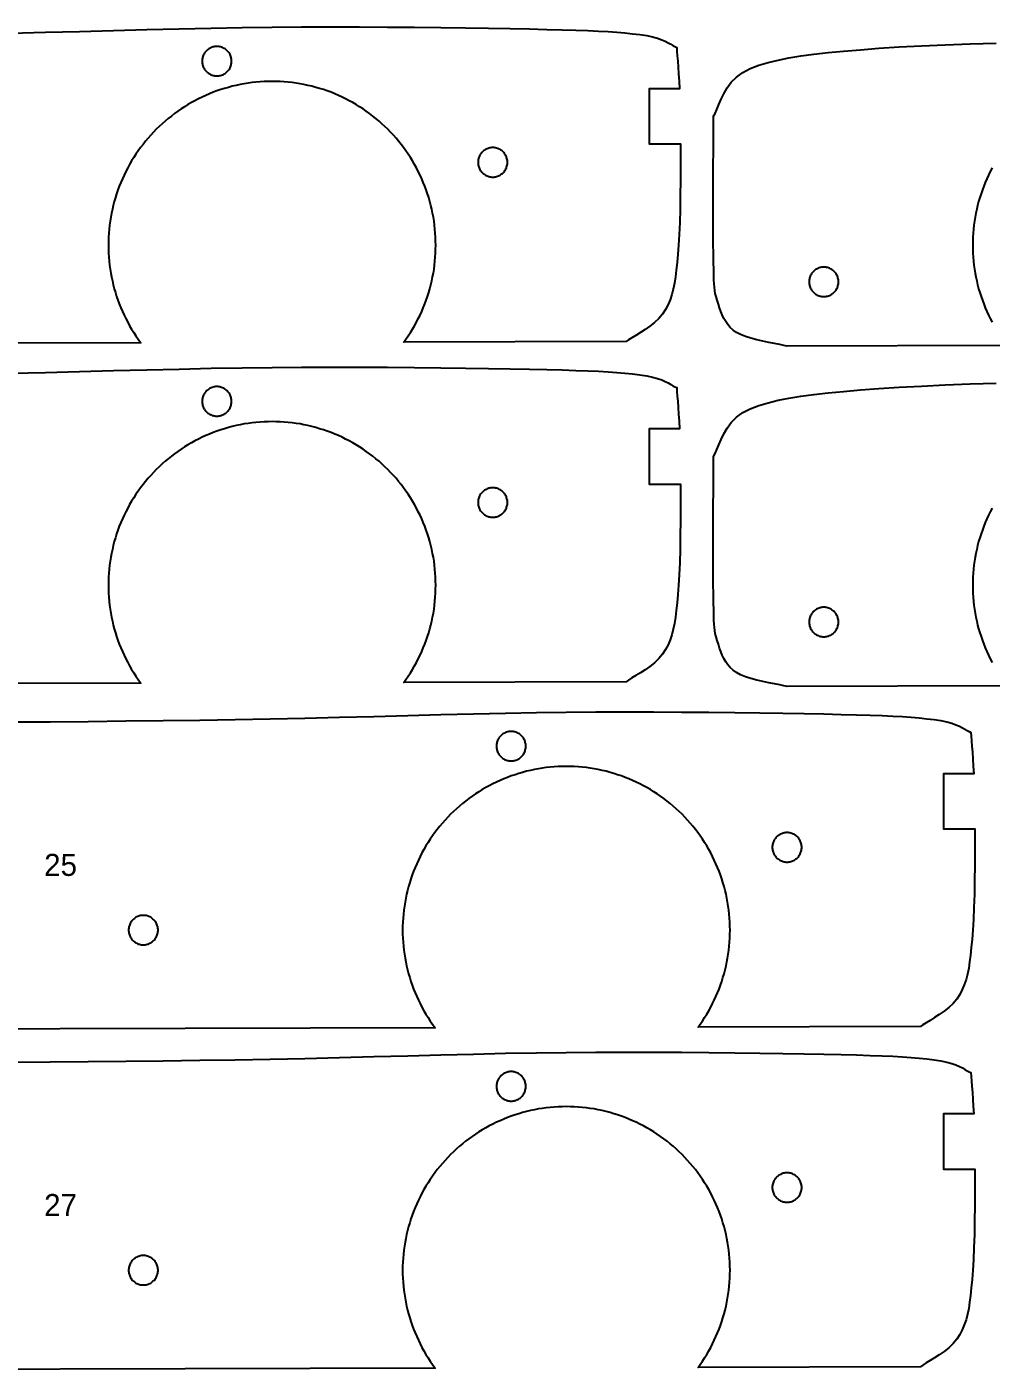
# Model space of a CAD drawing. Header units: metres. Extents: x 5 to 586, y 16 to 394.
# Drawn here: x 307.4 to 412.2, y 247.9 to 394 of the extents above; entities that cross this region are included whole.
import ezdxf
from ezdxf.enums import TextEntityAlignment as Align

# ---------------------------------------------------------------- set-up
doc = ezdxf.new("R2010")
doc.units = ezdxf.units.M
doc.layers.add('CORTAR', color=1, linetype='Continuous')
doc.layers.add('GRABAR', color=5, linetype='Continuous')

msp = doc.modelspace()

# ---------------------------------------------------------------- linework, layer by layer
at = {"layer": 'CORTAR'}
for points in [[(305.61, 393.32), (309.38, 393.41), (313.1, 393.51), (316.78, 393.61), (320.4, 393.7), (323.94, 393.79), (327.41, 393.87), (330.77, 393.93), (334.03, 393.97), (337.23, 393.99), (340.4, 394), (343.52, 394), (346.57, 393.98), (349.53, 393.96), (352.37, 393.93), (355.06, 393.89), (357.58, 393.85), (359.91, 393.81), (362.03, 393.77), (363.91, 393.73), (365.58, 393.69), (367.06, 393.64), (368.37, 393.6), (369.53, 393.54), (370.57, 393.49), (371.52, 393.42), (372.4, 393.35), (373.23, 393.26), (374.03, 393.17), (374.77, 393.06), (375.41, 392.92), (375.94, 392.76), (376.4, 392.6), (376.78, 392.43), (377.1, 392.27), (377.38, 392.11), (377.61, 391.97), (377.83, 391.86), (378.03, 391.77), (378.06, 391.35), (378.09, 390.85), (378.14, 390.28), (378.19, 389.62), (378.24, 388.89), (378.29, 388.1), (378.34, 387.27), (375.03, 387.27), (375.03, 381.27), (378.45, 381.27), (378.45, 380.33), (378.45, 378.8), (378.44, 377.24), (378.42, 375.68), (378.4, 374.16), (378.36, 372.73), (378.3, 371.42), (378.23, 370.27), (378.15, 369.27), (378.07, 368.37), (377.99, 367.54), (377.89, 366.8), (377.79, 366.11), (377.66, 365.48), (377.5, 364.89), (377.31, 364.33), (377.09, 363.8), (376.83, 363.27), (376.5, 362.76), (376.09, 362.29), (375.62, 361.85), (375.11, 361.45), (374.59, 361.08), (374.08, 360.75), (373.59, 360.45), (373.16, 360.19), (372.8, 359.96), (372.53, 359.77), (348.35, 359.7), (348.58, 360.02), (348.83, 360.38), (349.07, 360.75), (349.3, 361.12), (349.52, 361.5), (349.73, 361.88), (349.93, 362.27), (350.12, 362.66), (350.3, 363.06), (350.47, 363.46), (350.64, 363.86), (350.79, 364.27), (350.93, 364.69), (351.06, 365.1), (351.18, 365.52), (351.3, 365.94), (351.4, 366.37), (351.49, 366.8), (351.57, 367.23), (351.64, 367.66), (351.7, 368.09), (351.74, 368.52), (351.78, 368.96), (351.81, 369.4), (351.82, 369.83), (351.83, 370.27), (351.82, 370.71), (351.81, 371.14), (351.78, 371.58), (351.74, 372.01), (351.7, 372.45), (351.64, 372.88), (351.57, 373.31), (351.49, 373.74), (351.4, 374.17), (351.3, 374.59), (351.18, 375.02), (351.06, 375.44), (350.93, 375.85), (350.79, 376.27), (350.64, 376.68), (350.47, 377.08), (350.3, 377.48), (350.12, 377.88), (349.93, 378.27), (349.73, 378.66), (349.52, 379.04), (349.3, 379.42), (349.07, 379.79), (348.83, 380.16), (348.58, 380.52), (348.33, 380.87), (348.06, 381.22), (347.79, 381.56), (347.51, 381.9), (347.22, 382.22), (346.92, 382.54), (346.62, 382.86), (346.3, 383.16), (345.98, 383.46), (345.66, 383.75), (345.32, 384.03), (344.98, 384.3), (344.63, 384.57), (344.28, 384.82), (343.92, 385.07), (343.55, 385.31), (343.18, 385.54), (342.8, 385.76), (342.42, 385.97), (342.03, 386.17), (341.64, 386.36), (341.24, 386.54), (340.84, 386.71), (340.44, 386.88), (340.03, 387.03), (339.61, 387.17), (339.2, 387.3), (338.78, 387.42), (338.35, 387.54), (337.93, 387.64), (337.5, 387.73), (337.07, 387.81), (336.64, 387.88), (336.21, 387.94), (335.77, 387.98), (335.34, 388.02), (334.9, 388.05), (334.47, 388.06), (334.03, 388.07), (333.59, 388.06), (333.16, 388.05), (332.72, 388.02), (332.28, 387.98), (331.85, 387.94), (331.42, 387.88), (330.99, 387.81), (330.56, 387.73), (330.13, 387.64), (329.7, 387.54), (329.28, 387.42), (328.86, 387.3), (328.45, 387.17), (328.03, 387.03), (327.62, 386.88), (327.22, 386.71), (326.82, 386.54), (326.42, 386.36), (326.03, 386.17), (325.64, 385.97), (325.26, 385.76), (324.88, 385.54), (324.51, 385.31), (324.14, 385.07), (323.78, 384.82), (323.43, 384.57), (323.08, 384.3), (322.74, 384.03), (322.4, 383.75), (322.08, 383.46), (321.76, 383.16), (321.44, 382.86), (321.14, 382.54), (320.84, 382.22), (320.55, 381.9), (320.27, 381.56), (320, 381.22), (319.73, 380.87), (319.48, 380.52), (319.23, 380.16), (318.99, 379.79), (318.76, 379.42), (318.54, 379.04), (318.33, 378.66), (318.13, 378.27), (317.94, 377.88), (317.76, 377.48), (317.58, 377.08), (317.42, 376.68), (317.27, 376.27), (317.13, 375.85), (317, 375.44), (316.87, 375.02), (316.76, 374.59), (316.66, 374.17), (316.57, 373.74), (316.49, 373.31), (316.42, 372.88), (316.36, 372.45), (316.32, 372.01), (316.28, 371.58), (316.25, 371.14), (316.23, 370.71), (316.23, 370.27), (316.23, 369.83), (316.25, 369.4), (316.28, 368.96), (316.32, 368.52), (316.36, 368.09), (316.42, 367.66), (316.49, 367.23), (316.57, 366.8), (316.66, 366.37), (316.76, 365.94), (316.87, 365.52), (317, 365.1), (317.13, 364.69), (317.27, 364.27), (317.42, 363.86), (317.58, 363.46), (317.76, 363.06), (317.94, 362.66), (318.13, 362.27), (318.33, 361.88), (318.54, 361.5), (318.76, 361.12), (318.99, 360.75), (319.23, 360.38), (319.48, 360.02), (319.73, 359.67), (319.76, 359.63), (238.13, 359.41)], [(413.99, 359.33), (390.03, 359.27), (389.69, 359.35), (389.23, 359.44), (388.68, 359.55), (388.06, 359.67), (387.41, 359.8), (386.75, 359.95), (386.1, 360.13), (385.5, 360.32), (384.97, 360.53), (384.53, 360.77), (384.17, 361.03), (383.86, 361.32), (383.6, 361.63), (383.36, 361.95), (383.16, 362.3), (382.98, 362.67), (382.83, 363.05), (382.69, 363.44), (382.56, 363.85), (382.43, 364.27), (382.32, 364.66), (382.23, 365.01), (382.17, 365.34), (382.13, 365.68), (382.1, 366.05), (382.08, 366.48), (382.07, 366.99), (382.06, 367.61), (382.05, 368.36), (382.03, 369.27), (382.01, 370.43), (382, 371.87), (382, 373.51), (382, 375.27), (382, 377.08), (382.01, 378.87), (382.02, 380.56), (382.02, 382.07), (382.03, 383.33), (382.03, 384.27), (382.22, 384.59), (382.41, 385.02), (382.62, 385.54), (382.86, 386.12), (383.15, 386.73), (383.52, 387.36), (383.52, 387.36), (383.97, 387.97), (384.53, 388.54), (385.21, 389.05), (386.03, 389.47), (386.96, 389.82), (387.97, 390.12), (389.05, 390.39), (390.24, 390.63), (391.53, 390.84), (392.94, 391.03), (394.49, 391.2), (396.17, 391.36), (398.02, 391.52), (400.03, 391.67), (402.24, 391.82), (404.64, 391.94), (407.21, 392.06), (409.93, 392.16), (412.78, 392.24)], [(412.33, 378.66), (412.13, 378.27), (411.94, 377.88), (411.76, 377.48), (411.58, 377.08), (411.42, 376.68), (411.27, 376.27), (411.13, 375.85), (411, 375.44), (410.87, 375.02), (410.76, 374.59), (410.66, 374.17), (410.57, 373.74), (410.49, 373.31), (410.42, 372.88), (410.36, 372.45), (410.32, 372.01), (410.28, 371.58), (410.25, 371.14), (410.23, 370.71), (410.23, 370.27), (410.23, 369.83), (410.25, 369.4), (410.28, 368.96), (410.32, 368.52), (410.36, 368.09), (410.42, 367.66), (410.49, 367.23), (410.57, 366.8), (410.66, 366.37), (410.76, 365.94), (410.87, 365.52), (411, 365.1), (411.13, 364.69), (411.27, 364.27), (411.42, 363.86), (411.58, 363.46), (411.76, 363.06), (411.94, 362.66), (412.13, 362.27), (412.33, 361.88)], [(305.61, 356.32), (309.38, 356.41), (313.1, 356.51), (316.78, 356.61), (320.4, 356.7), (323.94, 356.79), (327.41, 356.87), (330.77, 356.93), (334.03, 356.97), (337.23, 356.99), (340.4, 357), (343.52, 357), (346.57, 356.98), (349.53, 356.96), (352.37, 356.93), (355.06, 356.89), (357.58, 356.85), (359.91, 356.81), (362.03, 356.77), (363.91, 356.73), (365.58, 356.69), (367.06, 356.64), (368.37, 356.6), (369.53, 356.54), (370.57, 356.49), (371.52, 356.42), (372.4, 356.35), (373.23, 356.26), (374.03, 356.17), (374.77, 356.06), (375.41, 355.92), (375.94, 355.76), (376.4, 355.6), (376.78, 355.43), (377.1, 355.27), (377.38, 355.11), (377.61, 354.97), (377.83, 354.86), (378.03, 354.77), (378.06, 354.35), (378.09, 353.85), (378.14, 353.28), (378.19, 352.62), (378.24, 351.89), (378.29, 351.1), (378.34, 350.27), (375.03, 350.27), (375.03, 344.27), (378.45, 344.27), (378.45, 343.33), (378.45, 341.8), (378.44, 340.24), (378.42, 338.68), (378.4, 337.16), (378.36, 335.73), (378.3, 334.42), (378.23, 333.27), (378.15, 332.27), (378.07, 331.37), (377.99, 330.54), (377.89, 329.8), (377.79, 329.11), (377.66, 328.48), (377.5, 327.89), (377.31, 327.33), (377.09, 326.8), (376.83, 326.27), (376.5, 325.76), (376.09, 325.29), (375.62, 324.85), (375.11, 324.45), (374.59, 324.08), (374.08, 323.75), (373.59, 323.45), (373.16, 323.19), (372.8, 322.96), (372.53, 322.77), (348.35, 322.7), (348.58, 323.02), (348.83, 323.38), (349.07, 323.75), (349.3, 324.12), (349.52, 324.5), (349.73, 324.88), (349.93, 325.27), (350.12, 325.66), (350.3, 326.06), (350.47, 326.46), (350.64, 326.86), (350.79, 327.27), (350.93, 327.69), (351.06, 328.1), (351.18, 328.52), (351.3, 328.94), (351.4, 329.37), (351.49, 329.8), (351.57, 330.23), (351.64, 330.66), (351.7, 331.09), (351.74, 331.52), (351.78, 331.96), (351.81, 332.4), (351.82, 332.83), (351.83, 333.27), (351.82, 333.71), (351.81, 334.14), (351.78, 334.58), (351.74, 335.01), (351.7, 335.45), (351.64, 335.88), (351.57, 336.31), (351.49, 336.74), (351.4, 337.17), (351.3, 337.59), (351.18, 338.02), (351.06, 338.44), (350.93, 338.85), (350.79, 339.27), (350.64, 339.68), (350.47, 340.08), (350.3, 340.48), (350.12, 340.88), (349.93, 341.27), (349.73, 341.66), (349.52, 342.04), (349.3, 342.42), (349.07, 342.79), (348.83, 343.16), (348.58, 343.52), (348.33, 343.87), (348.06, 344.22), (347.79, 344.56), (347.51, 344.9), (347.22, 345.22), (346.92, 345.54), (346.62, 345.86), (346.3, 346.16), (345.98, 346.46), (345.66, 346.75), (345.32, 347.03), (344.98, 347.3), (344.63, 347.57), (344.28, 347.82), (343.92, 348.07), (343.55, 348.31), (343.18, 348.54), (342.8, 348.76), (342.42, 348.97), (342.03, 349.17), (341.64, 349.36), (341.24, 349.54), (340.84, 349.71), (340.44, 349.88), (340.03, 350.03), (339.61, 350.17), (339.2, 350.3), (338.78, 350.42), (338.35, 350.54), (337.93, 350.64), (337.5, 350.73), (337.07, 350.81), (336.64, 350.88), (336.21, 350.94), (335.77, 350.98), (335.34, 351.02), (334.9, 351.05), (334.47, 351.06), (334.03, 351.07), (333.59, 351.06), (333.16, 351.05), (332.72, 351.02), (332.28, 350.98), (331.85, 350.94), (331.42, 350.88), (330.99, 350.81), (330.56, 350.73), (330.13, 350.64), (329.7, 350.54), (329.28, 350.42), (328.86, 350.3), (328.45, 350.17), (328.03, 350.03), (327.62, 349.88), (327.22, 349.71), (326.82, 349.54), (326.42, 349.36), (326.03, 349.17), (325.64, 348.97), (325.26, 348.76), (324.88, 348.54), (324.51, 348.31), (324.14, 348.07), (323.78, 347.82), (323.43, 347.57), (323.08, 347.3), (322.74, 347.03), (322.4, 346.75), (322.08, 346.46), (321.76, 346.16), (321.44, 345.86), (321.14, 345.54), (320.84, 345.22), (320.55, 344.9), (320.27, 344.56), (320, 344.22), (319.73, 343.87), (319.48, 343.52), (319.23, 343.16), (318.99, 342.79), (318.76, 342.42), (318.54, 342.04), (318.33, 341.66), (318.13, 341.27), (317.94, 340.88), (317.76, 340.48), (317.58, 340.08), (317.42, 339.68), (317.27, 339.27), (317.13, 338.85), (317, 338.44), (316.87, 338.02), (316.76, 337.59), (316.66, 337.17), (316.57, 336.74), (316.49, 336.31), (316.42, 335.88), (316.36, 335.45), (316.32, 335.01), (316.28, 334.58), (316.25, 334.14), (316.23, 333.71), (316.23, 333.27), (316.23, 332.83), (316.25, 332.4), (316.28, 331.96), (316.32, 331.52), (316.36, 331.09), (316.42, 330.66), (316.49, 330.23), (316.57, 329.8), (316.66, 329.37), (316.76, 328.94), (316.87, 328.52), (317, 328.1), (317.13, 327.69), (317.27, 327.27), (317.42, 326.86), (317.58, 326.46), (317.76, 326.06), (317.94, 325.66), (318.13, 325.27), (318.33, 324.88), (318.54, 324.5), (318.76, 324.12), (318.99, 323.75), (319.23, 323.38), (319.48, 323.02), (319.73, 322.67), (319.76, 322.63), (238.13, 322.41)], [(413.99, 322.33), (390.03, 322.27), (389.69, 322.35), (389.23, 322.44), (388.68, 322.55), (388.06, 322.67), (387.41, 322.8), (386.75, 322.95), (386.1, 323.13), (385.5, 323.32), (384.97, 323.53), (384.53, 323.77), (384.17, 324.03), (383.86, 324.32), (383.6, 324.63), (383.36, 324.95), (383.16, 325.3), (382.98, 325.67), (382.83, 326.05), (382.69, 326.44), (382.56, 326.85), (382.43, 327.27), (382.32, 327.66), (382.23, 328.01), (382.17, 328.34), (382.13, 328.68), (382.1, 329.05), (382.08, 329.48), (382.07, 329.99), (382.06, 330.61), (382.05, 331.36), (382.03, 332.27), (382.01, 333.43), (382, 334.87), (382, 336.51), (382, 338.27), (382, 340.08), (382.01, 341.87), (382.02, 343.56), (382.02, 345.07), (382.03, 346.33), (382.03, 347.27), (382.22, 347.59), (382.41, 348.02), (382.62, 348.54), (382.86, 349.12), (383.15, 349.73), (383.52, 350.36), (383.52, 350.36), (383.97, 350.97), (384.53, 351.54), (385.21, 352.05), (386.03, 352.47), (386.96, 352.82), (387.97, 353.12), (389.05, 353.39), (390.24, 353.63), (391.53, 353.84), (392.94, 354.03), (394.49, 354.2), (396.17, 354.36), (398.02, 354.52), (400.03, 354.67), (402.24, 354.82), (404.64, 354.94), (407.21, 355.06), (409.93, 355.16), (412.78, 355.24)], [(412.33, 341.66), (412.13, 341.27), (411.94, 340.88), (411.76, 340.48), (411.58, 340.08), (411.42, 339.68), (411.27, 339.27), (411.13, 338.85), (411, 338.44), (410.87, 338.02), (410.76, 337.59), (410.66, 337.17), (410.57, 336.74), (410.49, 336.31), (410.42, 335.88), (410.36, 335.45), (410.32, 335.01), (410.28, 334.58), (410.25, 334.14), (410.23, 333.71), (410.23, 333.27), (410.23, 332.83), (410.25, 332.4), (410.28, 331.96), (410.32, 331.52), (410.36, 331.09), (410.42, 330.66), (410.49, 330.23), (410.57, 329.8), (410.66, 329.37), (410.76, 328.94), (410.87, 328.52), (411, 328.1), (411.13, 327.69), (411.27, 327.27), (411.42, 326.86), (411.58, 326.46), (411.76, 326.06), (411.94, 325.66), (412.13, 325.27), (412.33, 324.88)], [(305.79, 318.4), (309.9, 318.43), (314.03, 318.47), (318.13, 318.51), (322.19, 318.56), (326.16, 318.61), (330.03, 318.67), (333.83, 318.74), (337.61, 318.82), (341.38, 318.91), (345.1, 319.01), (348.78, 319.11), (352.4, 319.2), (355.94, 319.29), (359.41, 319.37), (362.77, 319.43), (366.03, 319.47), (369.23, 319.49), (372.4, 319.5), (375.52, 319.5), (378.57, 319.48), (381.53, 319.46), (384.37, 319.43), (387.06, 319.39), (389.58, 319.35), (391.91, 319.31), (394.03, 319.27), (395.91, 319.23), (397.58, 319.19), (399.06, 319.14), (400.37, 319.1), (401.53, 319.04), (402.57, 318.99), (403.52, 318.92), (404.4, 318.85), (405.23, 318.76), (406.03, 318.67), (406.77, 318.56), (407.41, 318.42), (407.94, 318.26), (408.4, 318.1), (408.78, 317.93), (409.1, 317.77), (409.38, 317.61), (409.61, 317.47), (409.83, 317.36), (410.03, 317.27), (410.06, 316.85), (410.09, 316.35), (410.14, 315.78), (410.19, 315.12), (410.24, 314.39), (410.29, 313.6), (410.34, 312.77), (407.03, 312.77), (407.03, 306.77), (410.45, 306.77), (410.45, 305.83), (410.45, 304.3), (410.44, 302.74), (410.42, 301.18), (410.4, 299.66), (410.36, 298.23), (410.3, 296.92), (410.23, 295.77), (410.15, 294.77), (410.07, 293.87), (409.99, 293.04), (409.89, 292.3), (409.79, 291.61), (409.66, 290.98), (409.5, 290.39), (409.31, 289.83), (409.09, 289.3), (408.83, 288.77), (408.5, 288.26), (408.09, 287.79), (407.62, 287.35), (407.11, 286.95), (406.59, 286.58), (406.08, 286.25), (405.59, 285.95), (405.16, 285.69), (404.8, 285.46), (404.53, 285.27), (380.35, 285.2), (380.58, 285.52), (380.83, 285.88), (381.07, 286.25), (381.3, 286.62), (381.52, 287), (381.73, 287.38), (381.93, 287.77), (382.12, 288.16), (382.3, 288.56), (382.47, 288.96), (382.64, 289.36), (382.79, 289.77), (382.93, 290.19), (383.06, 290.6), (383.18, 291.02), (383.3, 291.44), (383.4, 291.87), (383.49, 292.3), (383.57, 292.73), (383.64, 293.16), (383.7, 293.59), (383.74, 294.02), (383.78, 294.46), (383.81, 294.9), (383.82, 295.33), (383.83, 295.77), (383.82, 296.21), (383.81, 296.64), (383.78, 297.08), (383.74, 297.51), (383.7, 297.95), (383.64, 298.38), (383.57, 298.81), (383.49, 299.24), (383.4, 299.67), (383.3, 300.09), (383.18, 300.52), (383.06, 300.94), (382.93, 301.35), (382.79, 301.77), (382.64, 302.18), (382.47, 302.58), (382.3, 302.98), (382.12, 303.38), (381.93, 303.77), (381.73, 304.16), (381.52, 304.54), (381.3, 304.92), (381.07, 305.29), (380.83, 305.66), (380.58, 306.02), (380.33, 306.37), (380.06, 306.72), (379.79, 307.06), (379.51, 307.4), (379.22, 307.72), (378.92, 308.04), (378.62, 308.36), (378.3, 308.66), (377.98, 308.96), (377.66, 309.25), (377.32, 309.53), (376.98, 309.8), (376.63, 310.07), (376.28, 310.32), (375.92, 310.57), (375.55, 310.81), (375.18, 311.04), (374.8, 311.26), (374.42, 311.47), (374.03, 311.67), (373.64, 311.86), (373.24, 312.04), (372.84, 312.21), (372.44, 312.38), (372.03, 312.53), (371.61, 312.67), (371.2, 312.8), (370.78, 312.92), (370.35, 313.04), (369.93, 313.14), (369.5, 313.23), (369.07, 313.31), (368.64, 313.38), (368.21, 313.44), (367.77, 313.48), (367.34, 313.52), (366.9, 313.55), (366.47, 313.56), (366.03, 313.57), (365.59, 313.56), (365.16, 313.55), (364.72, 313.52), (364.28, 313.48), (363.85, 313.44), (363.42, 313.38), (362.99, 313.31), (362.56, 313.23), (362.13, 313.14), (361.7, 313.04), (361.28, 312.92), (360.86, 312.8), (360.45, 312.67), (360.03, 312.53), (359.62, 312.38), (359.22, 312.21), (358.82, 312.04), (358.42, 311.86), (358.03, 311.67), (357.64, 311.47), (357.26, 311.26), (356.88, 311.04), (356.51, 310.81), (356.14, 310.57), (355.78, 310.32), (355.43, 310.07), (355.08, 309.8), (354.74, 309.53), (354.4, 309.25), (354.08, 308.96), (353.76, 308.66), (353.44, 308.36), (353.14, 308.04), (352.84, 307.72), (352.55, 307.4), (352.27, 307.06), (352, 306.72), (351.73, 306.37), (351.48, 306.02), (351.23, 305.66), (350.99, 305.29), (350.76, 304.92), (350.54, 304.54), (350.33, 304.16), (350.13, 303.77), (349.94, 303.38), (349.76, 302.98), (349.58, 302.58), (349.42, 302.18), (349.27, 301.77), (349.13, 301.35), (349, 300.94), (348.87, 300.52), (348.76, 300.09), (348.66, 299.67), (348.57, 299.24), (348.49, 298.81), (348.42, 298.38), (348.36, 297.95), (348.32, 297.51), (348.28, 297.08), (348.25, 296.64), (348.23, 296.21), (348.23, 295.77), (348.23, 295.33), (348.25, 294.9), (348.28, 294.46), (348.32, 294.02), (348.36, 293.59), (348.42, 293.16), (348.49, 292.73), (348.57, 292.3), (348.66, 291.87), (348.76, 291.44), (348.87, 291.02), (349, 290.6), (349.13, 290.19), (349.27, 289.77), (349.42, 289.36), (349.58, 288.96), (349.76, 288.56), (349.94, 288.16), (350.13, 287.77), (350.33, 287.38), (350.54, 287), (350.76, 286.62), (350.99, 286.25), (351.23, 285.88), (351.48, 285.52), (351.73, 285.17), (351.76, 285.13), (270.13, 284.91)], [(305.79, 281.4), (309.9, 281.43), (314.03, 281.47), (318.13, 281.51), (322.19, 281.56), (326.16, 281.61), (330.03, 281.67), (333.83, 281.74), (337.61, 281.82), (341.38, 281.91), (345.1, 282.01), (348.78, 282.11), (352.4, 282.2), (355.94, 282.29), (359.41, 282.37), (362.77, 282.43), (366.03, 282.47), (369.23, 282.49), (372.4, 282.5), (375.52, 282.5), (378.57, 282.48), (381.53, 282.46), (384.37, 282.43), (387.06, 282.39), (389.58, 282.35), (391.91, 282.31), (394.03, 282.27), (395.91, 282.23), (397.58, 282.19), (399.06, 282.14), (400.37, 282.1), (401.53, 282.04), (402.57, 281.99), (403.52, 281.92), (404.4, 281.85), (405.23, 281.76), (406.03, 281.67), (406.77, 281.56), (407.41, 281.42), (407.94, 281.26), (408.4, 281.1), (408.78, 280.93), (409.1, 280.77), (409.38, 280.61), (409.61, 280.47), (409.83, 280.36), (410.03, 280.27), (410.06, 279.85), (410.09, 279.35), (410.14, 278.78), (410.19, 278.12), (410.24, 277.39), (410.29, 276.6), (410.34, 275.77), (407.03, 275.77), (407.03, 269.77), (410.45, 269.77), (410.45, 268.83), (410.45, 267.3), (410.44, 265.74), (410.42, 264.18), (410.4, 262.66), (410.36, 261.23), (410.3, 259.92), (410.23, 258.77), (410.15, 257.77), (410.07, 256.87), (409.99, 256.04), (409.89, 255.3), (409.79, 254.61), (409.66, 253.98), (409.5, 253.39), (409.31, 252.83), (409.09, 252.3), (408.83, 251.77), (408.5, 251.26), (408.09, 250.79), (407.62, 250.35), (407.11, 249.95), (406.59, 249.58), (406.08, 249.25), (405.59, 248.95), (405.16, 248.69), (404.8, 248.46), (404.53, 248.27), (380.35, 248.2), (380.58, 248.52), (380.83, 248.88), (381.07, 249.25), (381.3, 249.62), (381.52, 250), (381.73, 250.38), (381.93, 250.77), (382.12, 251.16), (382.3, 251.56), (382.47, 251.96), (382.64, 252.36), (382.79, 252.77), (382.93, 253.19), (383.06, 253.6), (383.18, 254.02), (383.3, 254.44), (383.4, 254.87), (383.49, 255.3), (383.57, 255.73), (383.64, 256.16), (383.7, 256.59), (383.74, 257.02), (383.78, 257.46), (383.81, 257.9), (383.82, 258.33), (383.83, 258.77), (383.82, 259.21), (383.81, 259.64), (383.78, 260.08), (383.74, 260.51), (383.7, 260.95), (383.64, 261.38), (383.57, 261.81), (383.49, 262.24), (383.4, 262.67), (383.3, 263.09), (383.18, 263.52), (383.06, 263.94), (382.93, 264.35), (382.79, 264.77), (382.64, 265.18), (382.47, 265.58), (382.3, 265.98), (382.12, 266.38), (381.93, 266.77), (381.73, 267.16), (381.52, 267.54), (381.3, 267.92), (381.07, 268.29), (380.83, 268.66), (380.58, 269.02), (380.33, 269.37), (380.06, 269.72), (379.79, 270.06), (379.51, 270.4), (379.22, 270.72), (378.92, 271.04), (378.62, 271.36), (378.3, 271.66), (377.98, 271.96), (377.66, 272.25), (377.32, 272.53), (376.98, 272.8), (376.63, 273.07), (376.28, 273.32), (375.92, 273.57), (375.55, 273.81), (375.18, 274.04), (374.8, 274.26), (374.42, 274.47), (374.03, 274.67), (373.64, 274.86), (373.24, 275.04), (372.84, 275.21), (372.44, 275.38), (372.03, 275.53), (371.61, 275.67), (371.2, 275.8), (370.78, 275.92), (370.35, 276.04), (369.93, 276.14), (369.5, 276.23), (369.07, 276.31), (368.64, 276.38), (368.21, 276.44), (367.77, 276.48), (367.34, 276.52), (366.9, 276.55), (366.47, 276.56), (366.03, 276.57), (365.59, 276.56), (365.16, 276.55), (364.72, 276.52), (364.28, 276.48), (363.85, 276.44), (363.42, 276.38), (362.99, 276.31), (362.56, 276.23), (362.13, 276.14), (361.7, 276.04), (361.28, 275.92), (360.86, 275.8), (360.45, 275.67), (360.03, 275.53), (359.62, 275.38), (359.22, 275.21), (358.82, 275.04), (358.42, 274.86), (358.03, 274.67), (357.64, 274.47), (357.26, 274.26), (356.88, 274.04), (356.51, 273.81), (356.14, 273.57), (355.78, 273.32), (355.43, 273.07), (355.08, 272.8), (354.74, 272.53), (354.4, 272.25), (354.08, 271.96), (353.76, 271.66), (353.44, 271.36), (353.14, 271.04), (352.84, 270.72), (352.55, 270.4), (352.27, 270.06), (352, 269.72), (351.73, 269.37), (351.48, 269.02), (351.23, 268.66), (350.99, 268.29), (350.76, 267.92), (350.54, 267.54), (350.33, 267.16), (350.13, 266.77), (349.94, 266.38), (349.76, 265.98), (349.58, 265.58), (349.42, 265.18), (349.27, 264.77), (349.13, 264.35), (349, 263.94), (348.87, 263.52), (348.76, 263.09), (348.66, 262.67), (348.57, 262.24), (348.49, 261.81), (348.42, 261.38), (348.36, 260.95), (348.32, 260.51), (348.28, 260.08), (348.25, 259.64), (348.23, 259.21), (348.23, 258.77), (348.23, 258.33), (348.25, 257.9), (348.28, 257.46), (348.32, 257.02), (348.36, 256.59), (348.42, 256.16), (348.49, 255.73), (348.57, 255.3), (348.66, 254.87), (348.76, 254.44), (348.87, 254.02), (349, 253.6), (349.13, 253.19), (349.27, 252.77), (349.42, 252.36), (349.58, 251.96), (349.76, 251.56), (349.94, 251.16), (350.13, 250.77), (350.33, 250.38), (350.54, 250), (350.76, 249.62), (350.99, 249.25), (351.23, 248.88), (351.48, 248.52), (351.73, 248.17), (351.76, 248.13), (270.13, 247.91)]]:
    msp.add_lwpolyline(points, dxfattribs=at)
for points in [[(329.63, 390.37), (329.62, 390.48), (329.6, 390.58), (329.57, 390.68), (329.54, 390.78), (329.51, 390.88), (329.46, 390.98), (329.42, 391.07), (329.36, 391.16), (329.3, 391.24), (329.23, 391.32), (329.16, 391.4), (329.08, 391.47), (329, 391.54), (328.92, 391.6), (328.83, 391.66), (328.74, 391.7), (328.64, 391.75), (328.54, 391.78), (328.44, 391.82), (328.34, 391.84), (328.24, 391.86), (328.13, 391.87), (328.03, 391.87), (327.92, 391.87), (327.82, 391.86), (327.72, 391.84), (327.62, 391.82), (327.52, 391.78), (327.42, 391.75), (327.32, 391.7), (327.23, 391.66), (327.14, 391.6), (327.06, 391.54), (326.97, 391.47), (326.9, 391.4), (326.83, 391.32), (326.76, 391.24), (326.7, 391.16), (326.64, 391.07), (326.59, 390.98), (326.55, 390.88), (326.51, 390.78), (326.48, 390.68), (326.46, 390.58), (326.44, 390.48), (326.43, 390.37), (326.43, 390.27), (326.43, 390.16), (326.44, 390.06), (326.46, 389.96), (326.48, 389.86), (326.51, 389.76), (326.55, 389.66), (326.59, 389.56), (326.64, 389.47), (326.7, 389.38), (326.76, 389.3), (326.83, 389.21), (326.9, 389.14), (326.97, 389.07), (327.06, 389), (327.14, 388.94), (327.23, 388.88), (327.32, 388.83), (327.42, 388.79), (327.52, 388.75), (327.62, 388.72), (327.72, 388.7), (327.82, 388.68), (327.92, 388.67), (328.03, 388.67), (328.13, 388.67), (328.24, 388.68), (328.34, 388.7), (328.44, 388.72), (328.54, 388.75), (328.64, 388.79), (328.74, 388.83), (328.83, 388.88), (328.92, 388.94), (329, 389), (329.08, 389.07), (329.16, 389.14), (329.23, 389.21), (329.3, 389.3), (329.36, 389.38), (329.42, 389.47), (329.46, 389.56), (329.51, 389.66), (329.54, 389.76), (329.57, 389.86), (329.6, 389.96), (329.62, 390.06), (329.63, 390.16), (329.63, 390.27), (329.63, 390.37)], [(359.62, 379.48), (359.6, 379.58), (359.57, 379.68), (359.54, 379.78), (359.51, 379.88), (359.46, 379.98), (359.42, 380.07), (359.36, 380.16), (359.3, 380.24), (359.23, 380.32), (359.16, 380.4), (359.08, 380.47), (359, 380.54), (358.92, 380.6), (358.83, 380.66), (358.74, 380.7), (358.64, 380.75), (358.54, 380.78), (358.44, 380.82), (358.34, 380.84), (358.24, 380.86), (358.13, 380.87), (358.03, 380.87), (357.92, 380.87), (357.82, 380.86), (357.72, 380.84), (357.62, 380.82), (357.52, 380.78), (357.42, 380.75), (357.32, 380.7), (357.23, 380.66), (357.14, 380.6), (357.06, 380.54), (356.97, 380.47), (356.9, 380.4), (356.83, 380.32), (356.76, 380.24), (356.7, 380.16), (356.64, 380.07), (356.59, 379.98), (356.55, 379.88), (356.51, 379.78), (356.48, 379.68), (356.46, 379.58), (356.44, 379.48), (356.43, 379.37), (356.43, 379.27), (356.43, 379.16), (356.44, 379.06), (356.46, 378.96), (356.48, 378.86), (356.51, 378.76), (356.55, 378.66), (356.59, 378.56), (356.64, 378.47), (356.7, 378.38), (356.76, 378.3), (356.83, 378.21), (356.9, 378.14), (356.97, 378.07), (357.06, 378), (357.14, 377.94), (357.23, 377.88), (357.32, 377.83), (357.42, 377.79), (357.52, 377.75), (357.62, 377.72), (357.72, 377.7), (357.82, 377.68), (357.92, 377.67), (358.03, 377.67), (358.13, 377.67), (358.24, 377.68), (358.34, 377.7), (358.44, 377.72), (358.54, 377.75), (358.64, 377.79), (358.74, 377.83), (358.83, 377.88), (358.92, 377.94), (359, 378), (359.08, 378.07), (359.16, 378.14), (359.23, 378.21), (359.3, 378.3), (359.36, 378.38), (359.42, 378.47), (359.46, 378.56), (359.51, 378.66), (359.54, 378.76), (359.57, 378.86), (359.6, 378.96), (359.62, 379.06), (359.63, 379.16), (359.63, 379.27), (359.63, 379.37), (359.62, 379.48)], [(395.57, 366.68), (395.54, 366.78), (395.51, 366.88), (395.46, 366.98), (395.42, 367.07), (395.36, 367.16), (395.3, 367.24), (395.23, 367.32), (395.16, 367.4), (395.08, 367.47), (395, 367.54), (394.92, 367.6), (394.83, 367.66), (394.74, 367.7), (394.64, 367.75), (394.54, 367.78), (394.44, 367.82), (394.34, 367.84), (394.24, 367.86), (394.13, 367.87), (394.03, 367.87), (393.92, 367.87), (393.82, 367.86), (393.72, 367.84), (393.62, 367.82), (393.52, 367.78), (393.42, 367.75), (393.32, 367.7), (393.23, 367.66), (393.14, 367.6), (393.06, 367.54), (392.97, 367.47), (392.9, 367.4), (392.83, 367.32), (392.76, 367.24), (392.7, 367.16), (392.64, 367.07), (392.59, 366.98), (392.55, 366.88), (392.51, 366.78), (392.48, 366.68), (392.46, 366.58), (392.44, 366.48), (392.43, 366.37), (392.43, 366.27), (392.43, 366.16), (392.44, 366.06), (392.46, 365.96), (392.48, 365.86), (392.51, 365.76), (392.55, 365.66), (392.59, 365.56), (392.64, 365.47), (392.7, 365.38), (392.76, 365.3), (392.83, 365.21), (392.9, 365.14), (392.97, 365.07), (393.06, 365), (393.14, 364.94), (393.23, 364.88), (393.32, 364.83), (393.42, 364.79), (393.52, 364.75), (393.62, 364.72), (393.72, 364.7), (393.82, 364.68), (393.92, 364.67), (394.03, 364.67), (394.13, 364.67), (394.24, 364.68), (394.34, 364.7), (394.44, 364.72), (394.54, 364.75), (394.64, 364.79), (394.74, 364.83), (394.83, 364.88), (394.92, 364.94), (395, 365), (395.08, 365.07), (395.16, 365.14), (395.23, 365.21), (395.3, 365.3), (395.36, 365.38), (395.42, 365.47), (395.46, 365.56), (395.51, 365.66), (395.54, 365.76), (395.57, 365.86), (395.6, 365.96), (395.62, 366.06), (395.63, 366.16), (395.63, 366.27), (395.63, 366.37), (395.62, 366.48), (395.6, 366.58), (395.57, 366.68)], [(329.63, 353.37), (329.62, 353.48), (329.6, 353.58), (329.57, 353.68), (329.54, 353.78), (329.51, 353.88), (329.46, 353.98), (329.42, 354.07), (329.36, 354.16), (329.3, 354.24), (329.23, 354.32), (329.16, 354.4), (329.08, 354.47), (329, 354.54), (328.92, 354.6), (328.83, 354.66), (328.74, 354.7), (328.64, 354.75), (328.54, 354.78), (328.44, 354.82), (328.34, 354.84), (328.24, 354.86), (328.13, 354.87), (328.03, 354.87), (327.92, 354.87), (327.82, 354.86), (327.72, 354.84), (327.62, 354.82), (327.52, 354.78), (327.42, 354.75), (327.32, 354.7), (327.23, 354.66), (327.14, 354.6), (327.06, 354.54), (326.97, 354.47), (326.9, 354.4), (326.83, 354.32), (326.76, 354.24), (326.7, 354.16), (326.64, 354.07), (326.59, 353.98), (326.55, 353.88), (326.51, 353.78), (326.48, 353.68), (326.46, 353.58), (326.44, 353.48), (326.43, 353.37), (326.43, 353.27), (326.43, 353.16), (326.44, 353.06), (326.46, 352.96), (326.48, 352.86), (326.51, 352.76), (326.55, 352.66), (326.59, 352.56), (326.64, 352.47), (326.7, 352.38), (326.76, 352.3), (326.83, 352.21), (326.9, 352.14), (326.97, 352.07), (327.06, 352), (327.14, 351.94), (327.23, 351.88), (327.32, 351.83), (327.42, 351.79), (327.52, 351.75), (327.62, 351.72), (327.72, 351.7), (327.82, 351.68), (327.92, 351.67), (328.03, 351.67), (328.13, 351.67), (328.24, 351.68), (328.34, 351.7), (328.44, 351.72), (328.54, 351.75), (328.64, 351.79), (328.74, 351.83), (328.83, 351.88), (328.92, 351.94), (329, 352), (329.08, 352.07), (329.16, 352.14), (329.23, 352.21), (329.3, 352.3), (329.36, 352.38), (329.42, 352.47), (329.46, 352.56), (329.51, 352.66), (329.54, 352.76), (329.57, 352.86), (329.6, 352.96), (329.62, 353.06), (329.63, 353.16), (329.63, 353.27), (329.63, 353.37)], [(359.62, 342.48), (359.6, 342.58), (359.57, 342.68), (359.54, 342.78), (359.51, 342.88), (359.46, 342.98), (359.42, 343.07), (359.36, 343.16), (359.3, 343.24), (359.23, 343.32), (359.16, 343.4), (359.08, 343.47), (359, 343.54), (358.92, 343.6), (358.83, 343.66), (358.74, 343.7), (358.64, 343.75), (358.54, 343.78), (358.44, 343.82), (358.34, 343.84), (358.24, 343.86), (358.13, 343.87), (358.03, 343.87), (357.92, 343.87), (357.82, 343.86), (357.72, 343.84), (357.62, 343.82), (357.52, 343.78), (357.42, 343.75), (357.32, 343.7), (357.23, 343.66), (357.14, 343.6), (357.06, 343.54), (356.97, 343.47), (356.9, 343.4), (356.83, 343.32), (356.76, 343.24), (356.7, 343.16), (356.64, 343.07), (356.59, 342.98), (356.55, 342.88), (356.51, 342.78), (356.48, 342.68), (356.46, 342.58), (356.44, 342.48), (356.43, 342.37), (356.43, 342.27), (356.43, 342.16), (356.44, 342.06), (356.46, 341.96), (356.48, 341.86), (356.51, 341.76), (356.55, 341.66), (356.59, 341.56), (356.64, 341.47), (356.7, 341.38), (356.76, 341.3), (356.83, 341.21), (356.9, 341.14), (356.97, 341.07), (357.06, 341), (357.14, 340.94), (357.23, 340.88), (357.32, 340.83), (357.42, 340.79), (357.52, 340.75), (357.62, 340.72), (357.72, 340.7), (357.82, 340.68), (357.92, 340.67), (358.03, 340.67), (358.13, 340.67), (358.24, 340.68), (358.34, 340.7), (358.44, 340.72), (358.54, 340.75), (358.64, 340.79), (358.74, 340.83), (358.83, 340.88), (358.92, 340.94), (359, 341), (359.08, 341.07), (359.16, 341.14), (359.23, 341.21), (359.3, 341.3), (359.36, 341.38), (359.42, 341.47), (359.46, 341.56), (359.51, 341.66), (359.54, 341.76), (359.57, 341.86), (359.6, 341.96), (359.62, 342.06), (359.63, 342.16), (359.63, 342.27), (359.63, 342.37), (359.62, 342.48)], [(395.57, 329.68), (395.54, 329.78), (395.51, 329.88), (395.46, 329.98), (395.42, 330.07), (395.36, 330.16), (395.3, 330.24), (395.23, 330.32), (395.16, 330.4), (395.08, 330.47), (395, 330.54), (394.92, 330.6), (394.83, 330.66), (394.74, 330.7), (394.64, 330.75), (394.54, 330.78), (394.44, 330.82), (394.34, 330.84), (394.24, 330.86), (394.13, 330.87), (394.03, 330.87), (393.92, 330.87), (393.82, 330.86), (393.72, 330.84), (393.62, 330.82), (393.52, 330.78), (393.42, 330.75), (393.32, 330.7), (393.23, 330.66), (393.14, 330.6), (393.06, 330.54), (392.97, 330.47), (392.9, 330.4), (392.83, 330.32), (392.76, 330.24), (392.7, 330.16), (392.64, 330.07), (392.59, 329.98), (392.55, 329.88), (392.51, 329.78), (392.48, 329.68), (392.46, 329.58), (392.44, 329.48), (392.43, 329.37), (392.43, 329.27), (392.43, 329.16), (392.44, 329.06), (392.46, 328.96), (392.48, 328.86), (392.51, 328.76), (392.55, 328.66), (392.59, 328.56), (392.64, 328.47), (392.7, 328.38), (392.76, 328.3), (392.83, 328.21), (392.9, 328.14), (392.97, 328.07), (393.06, 328), (393.14, 327.94), (393.23, 327.88), (393.32, 327.83), (393.42, 327.79), (393.52, 327.75), (393.62, 327.72), (393.72, 327.7), (393.82, 327.68), (393.92, 327.67), (394.03, 327.67), (394.13, 327.67), (394.24, 327.68), (394.34, 327.7), (394.44, 327.72), (394.54, 327.75), (394.64, 327.79), (394.74, 327.83), (394.83, 327.88), (394.92, 327.94), (395, 328), (395.08, 328.07), (395.16, 328.14), (395.23, 328.21), (395.3, 328.3), (395.36, 328.38), (395.42, 328.47), (395.46, 328.56), (395.51, 328.66), (395.54, 328.76), (395.57, 328.86), (395.6, 328.96), (395.62, 329.06), (395.63, 329.16), (395.63, 329.27), (395.63, 329.37), (395.62, 329.48), (395.6, 329.58), (395.57, 329.68)], [(361.63, 315.87), (361.62, 315.98), (361.6, 316.08), (361.57, 316.18), (361.54, 316.28), (361.51, 316.38), (361.46, 316.48), (361.42, 316.57), (361.36, 316.66), (361.3, 316.74), (361.23, 316.82), (361.16, 316.9), (361.08, 316.97), (361, 317.04), (360.92, 317.1), (360.83, 317.16), (360.74, 317.2), (360.64, 317.25), (360.54, 317.28), (360.44, 317.32), (360.34, 317.34), (360.24, 317.36), (360.13, 317.37), (360.03, 317.37), (359.92, 317.37), (359.82, 317.36), (359.72, 317.34), (359.62, 317.32), (359.52, 317.28), (359.42, 317.25), (359.32, 317.2), (359.23, 317.16), (359.14, 317.1), (359.06, 317.04), (358.97, 316.97), (358.9, 316.9), (358.83, 316.82), (358.76, 316.74), (358.7, 316.66), (358.64, 316.57), (358.59, 316.48), (358.55, 316.38), (358.51, 316.28), (358.48, 316.18), (358.46, 316.08), (358.44, 315.98), (358.43, 315.87), (358.43, 315.77), (358.43, 315.66), (358.44, 315.56), (358.46, 315.46), (358.48, 315.36), (358.51, 315.26), (358.55, 315.16), (358.59, 315.06), (358.64, 314.97), (358.7, 314.88), (358.76, 314.8), (358.83, 314.71), (358.9, 314.64), (358.97, 314.57), (359.06, 314.5), (359.14, 314.44), (359.23, 314.38), (359.32, 314.33), (359.42, 314.29), (359.52, 314.25), (359.62, 314.22), (359.72, 314.2), (359.82, 314.18), (359.92, 314.17), (360.03, 314.17), (360.13, 314.17), (360.24, 314.18), (360.34, 314.2), (360.44, 314.22), (360.54, 314.25), (360.64, 314.29), (360.74, 314.33), (360.83, 314.38), (360.92, 314.44), (361, 314.5), (361.08, 314.57), (361.16, 314.64), (361.23, 314.71), (361.3, 314.8), (361.36, 314.88), (361.42, 314.97), (361.46, 315.06), (361.51, 315.16), (361.54, 315.26), (361.57, 315.36), (361.6, 315.46), (361.62, 315.56), (361.63, 315.66), (361.63, 315.77), (361.63, 315.87)], [(391.62, 304.98), (391.6, 305.08), (391.57, 305.18), (391.54, 305.28), (391.51, 305.38), (391.46, 305.48), (391.42, 305.57), (391.36, 305.66), (391.3, 305.74), (391.23, 305.82), (391.16, 305.9), (391.08, 305.97), (391, 306.04), (390.92, 306.1), (390.83, 306.16), (390.74, 306.2), (390.64, 306.25), (390.54, 306.28), (390.44, 306.32), (390.34, 306.34), (390.24, 306.36), (390.13, 306.37), (390.03, 306.37), (389.92, 306.37), (389.82, 306.36), (389.72, 306.34), (389.62, 306.32), (389.52, 306.28), (389.42, 306.25), (389.32, 306.2), (389.23, 306.16), (389.14, 306.1), (389.06, 306.04), (388.97, 305.97), (388.9, 305.9), (388.83, 305.82), (388.76, 305.74), (388.7, 305.66), (388.64, 305.57), (388.59, 305.48), (388.55, 305.38), (388.51, 305.28), (388.48, 305.18), (388.46, 305.08), (388.44, 304.98), (388.43, 304.87), (388.43, 304.77), (388.43, 304.66), (388.44, 304.56), (388.46, 304.46), (388.48, 304.36), (388.51, 304.26), (388.55, 304.16), (388.59, 304.06), (388.64, 303.97), (388.7, 303.88), (388.76, 303.8), (388.83, 303.71), (388.9, 303.64), (388.97, 303.57), (389.06, 303.5), (389.14, 303.44), (389.23, 303.38), (389.32, 303.33), (389.42, 303.29), (389.52, 303.25), (389.62, 303.22), (389.72, 303.2), (389.82, 303.18), (389.92, 303.17), (390.03, 303.17), (390.13, 303.17), (390.24, 303.18), (390.34, 303.2), (390.44, 303.22), (390.54, 303.25), (390.64, 303.29), (390.74, 303.33), (390.83, 303.38), (390.92, 303.44), (391, 303.5), (391.08, 303.57), (391.16, 303.64), (391.23, 303.71), (391.3, 303.8), (391.36, 303.88), (391.42, 303.97), (391.46, 304.06), (391.51, 304.16), (391.54, 304.26), (391.57, 304.36), (391.6, 304.46), (391.62, 304.56), (391.63, 304.66), (391.63, 304.77), (391.63, 304.87), (391.62, 304.98)], [(321.6, 296.08), (321.57, 296.18), (321.54, 296.28), (321.51, 296.38), (321.46, 296.48), (321.42, 296.57), (321.36, 296.66), (321.3, 296.74), (321.23, 296.82), (321.16, 296.9), (321.08, 296.97), (321, 297.04), (320.92, 297.1), (320.83, 297.16), (320.74, 297.2), (320.64, 297.25), (320.54, 297.28), (320.44, 297.32), (320.34, 297.34), (320.24, 297.36), (320.13, 297.37), (320.03, 297.37), (319.92, 297.37), (319.82, 297.36), (319.72, 297.34), (319.62, 297.32), (319.52, 297.28), (319.42, 297.25), (319.32, 297.2), (319.23, 297.16), (319.14, 297.1), (319.06, 297.04), (318.97, 296.97), (318.9, 296.9), (318.83, 296.82), (318.76, 296.74), (318.7, 296.66), (318.64, 296.57), (318.59, 296.48), (318.55, 296.38), (318.51, 296.28), (318.48, 296.18), (318.46, 296.08), (318.44, 295.98), (318.43, 295.87), (318.43, 295.77), (318.43, 295.66), (318.44, 295.56), (318.46, 295.46), (318.48, 295.36), (318.51, 295.26), (318.55, 295.16), (318.59, 295.06), (318.64, 294.97), (318.7, 294.88), (318.76, 294.8), (318.83, 294.71), (318.9, 294.64), (318.97, 294.57), (319.06, 294.5), (319.14, 294.44), (319.23, 294.38), (319.32, 294.33), (319.42, 294.29), (319.52, 294.25), (319.62, 294.22), (319.72, 294.2), (319.82, 294.18), (319.92, 294.17), (320.03, 294.17), (320.13, 294.17), (320.24, 294.18), (320.34, 294.2), (320.44, 294.22), (320.54, 294.25), (320.64, 294.29), (320.74, 294.33), (320.83, 294.38), (320.92, 294.44), (321, 294.5), (321.08, 294.57), (321.16, 294.64), (321.23, 294.71), (321.3, 294.8), (321.36, 294.88), (321.42, 294.97), (321.46, 295.06), (321.51, 295.16), (321.54, 295.26), (321.57, 295.36), (321.6, 295.46), (321.62, 295.56), (321.63, 295.66), (321.63, 295.77), (321.63, 295.87), (321.62, 295.98), (321.6, 296.08)], [(361.63, 278.87), (361.62, 278.98), (361.6, 279.08), (361.57, 279.18), (361.54, 279.28), (361.51, 279.38), (361.46, 279.48), (361.42, 279.57), (361.36, 279.66), (361.3, 279.74), (361.23, 279.82), (361.16, 279.9), (361.08, 279.97), (361, 280.04), (360.92, 280.1), (360.83, 280.16), (360.74, 280.2), (360.64, 280.25), (360.54, 280.28), (360.44, 280.32), (360.34, 280.34), (360.24, 280.36), (360.13, 280.37), (360.03, 280.37), (359.92, 280.37), (359.82, 280.36), (359.72, 280.34), (359.62, 280.32), (359.52, 280.28), (359.42, 280.25), (359.32, 280.2), (359.23, 280.16), (359.14, 280.1), (359.06, 280.04), (358.97, 279.97), (358.9, 279.9), (358.83, 279.82), (358.76, 279.74), (358.7, 279.66), (358.64, 279.57), (358.59, 279.48), (358.55, 279.38), (358.51, 279.28), (358.48, 279.18), (358.46, 279.08), (358.44, 278.98), (358.43, 278.87), (358.43, 278.77), (358.43, 278.66), (358.44, 278.56), (358.46, 278.46), (358.48, 278.36), (358.51, 278.26), (358.55, 278.16), (358.59, 278.06), (358.64, 277.97), (358.7, 277.88), (358.76, 277.8), (358.83, 277.71), (358.9, 277.64), (358.97, 277.57), (359.06, 277.5), (359.14, 277.44), (359.23, 277.38), (359.32, 277.33), (359.42, 277.29), (359.52, 277.25), (359.62, 277.22), (359.72, 277.2), (359.82, 277.18), (359.92, 277.17), (360.03, 277.17), (360.13, 277.17), (360.24, 277.18), (360.34, 277.2), (360.44, 277.22), (360.54, 277.25), (360.64, 277.29), (360.74, 277.33), (360.83, 277.38), (360.92, 277.44), (361, 277.5), (361.08, 277.57), (361.16, 277.64), (361.23, 277.71), (361.3, 277.8), (361.36, 277.88), (361.42, 277.97), (361.46, 278.06), (361.51, 278.16), (361.54, 278.26), (361.57, 278.36), (361.6, 278.46), (361.62, 278.56), (361.63, 278.66), (361.63, 278.77), (361.63, 278.87)], [(391.62, 267.98), (391.6, 268.08), (391.57, 268.18), (391.54, 268.28), (391.51, 268.38), (391.46, 268.48), (391.42, 268.57), (391.36, 268.66), (391.3, 268.74), (391.23, 268.82), (391.16, 268.9), (391.08, 268.97), (391, 269.04), (390.92, 269.1), (390.83, 269.16), (390.74, 269.2), (390.64, 269.25), (390.54, 269.28), (390.44, 269.32), (390.34, 269.34), (390.24, 269.36), (390.13, 269.37), (390.03, 269.37), (389.92, 269.37), (389.82, 269.36), (389.72, 269.34), (389.62, 269.32), (389.52, 269.28), (389.42, 269.25), (389.32, 269.2), (389.23, 269.16), (389.14, 269.1), (389.06, 269.04), (388.97, 268.97), (388.9, 268.9), (388.83, 268.82), (388.76, 268.74), (388.7, 268.66), (388.64, 268.57), (388.59, 268.48), (388.55, 268.38), (388.51, 268.28), (388.48, 268.18), (388.46, 268.08), (388.44, 267.98), (388.43, 267.87), (388.43, 267.77), (388.43, 267.66), (388.44, 267.56), (388.46, 267.46), (388.48, 267.36), (388.51, 267.26), (388.55, 267.16), (388.59, 267.06), (388.64, 266.97), (388.7, 266.88), (388.76, 266.8), (388.83, 266.71), (388.9, 266.64), (388.97, 266.57), (389.06, 266.5), (389.14, 266.44), (389.23, 266.38), (389.32, 266.33), (389.42, 266.29), (389.52, 266.25), (389.62, 266.22), (389.72, 266.2), (389.82, 266.18), (389.92, 266.17), (390.03, 266.17), (390.13, 266.17), (390.24, 266.18), (390.34, 266.2), (390.44, 266.22), (390.54, 266.25), (390.64, 266.29), (390.74, 266.33), (390.83, 266.38), (390.92, 266.44), (391, 266.5), (391.08, 266.57), (391.16, 266.64), (391.23, 266.71), (391.3, 266.8), (391.36, 266.88), (391.42, 266.97), (391.46, 267.06), (391.51, 267.16), (391.54, 267.26), (391.57, 267.36), (391.6, 267.46), (391.62, 267.56), (391.63, 267.66), (391.63, 267.77), (391.63, 267.87), (391.62, 267.98)], [(321.6, 259.08), (321.57, 259.18), (321.54, 259.28), (321.51, 259.38), (321.46, 259.48), (321.42, 259.57), (321.36, 259.66), (321.3, 259.74), (321.23, 259.82), (321.16, 259.9), (321.08, 259.97), (321, 260.04), (320.92, 260.1), (320.83, 260.16), (320.74, 260.2), (320.64, 260.25), (320.54, 260.28), (320.44, 260.32), (320.34, 260.34), (320.24, 260.36), (320.13, 260.37), (320.03, 260.37), (319.92, 260.37), (319.82, 260.36), (319.72, 260.34), (319.62, 260.32), (319.52, 260.28), (319.42, 260.25), (319.32, 260.2), (319.23, 260.16), (319.14, 260.1), (319.06, 260.04), (318.97, 259.97), (318.9, 259.9), (318.83, 259.82), (318.76, 259.74), (318.7, 259.66), (318.64, 259.57), (318.59, 259.48), (318.55, 259.38), (318.51, 259.28), (318.48, 259.18), (318.46, 259.08), (318.44, 258.98), (318.43, 258.87), (318.43, 258.77), (318.43, 258.66), (318.44, 258.56), (318.46, 258.46), (318.48, 258.36), (318.51, 258.26), (318.55, 258.16), (318.59, 258.06), (318.64, 257.97), (318.7, 257.88), (318.76, 257.8), (318.83, 257.71), (318.9, 257.64), (318.97, 257.57), (319.06, 257.5), (319.14, 257.44), (319.23, 257.38), (319.32, 257.33), (319.42, 257.29), (319.52, 257.25), (319.62, 257.22), (319.72, 257.2), (319.82, 257.18), (319.92, 257.17), (320.03, 257.17), (320.13, 257.17), (320.24, 257.18), (320.34, 257.2), (320.44, 257.22), (320.54, 257.25), (320.64, 257.29), (320.74, 257.33), (320.83, 257.38), (320.92, 257.44), (321, 257.5), (321.08, 257.57), (321.16, 257.64), (321.23, 257.71), (321.3, 257.8), (321.36, 257.88), (321.42, 257.97), (321.46, 258.06), (321.51, 258.16), (321.54, 258.26), (321.57, 258.36), (321.6, 258.46), (321.62, 258.56), (321.63, 258.66), (321.63, 258.77), (321.63, 258.87), (321.62, 258.98), (321.6, 259.08)]]:
    msp.add_lwpolyline(points, close=True, dxfattribs=at)

# ---------------------------------------------------------------- texts
at = {"layer": 'GRABAR'}
for s, p in [('25', (311.03, 300.94)), ('27', (311.03, 263.94))]:
    msp.add_text(s, height=2.4, dxfattribs=at).set_placement(p, align=Align.BOTTOM_CENTER)

doc.saveas('drawing.dxf')
